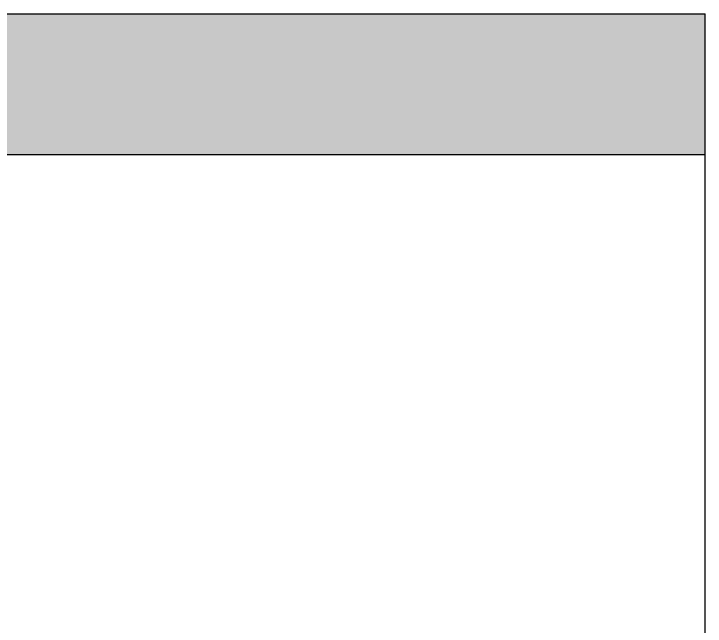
# Model space of a CAD drawing. Header units: millimetres. Extents: x 12377 to 30673, y 89761 to 101952.
# Drawn here: x 29126 to 30673, y 100582 to 101952 of the extents above; entities that cross this region are included whole.
import ezdxf

# ---------------------------------------------------------------- set-up
doc = ezdxf.new("R2010")
doc.units = ezdxf.units.MM
doc.layers.add('www.cad-blocks.net', color=7, linetype='Continuous')

# ---------------------------------------------------------------- blocks, each defined once
blk = doc.blocks.new('FORMAT')
at = {"layer": 'www.cad-blocks.net', "true_color": 0x546d8e}
h = blk.add_hatch(color=155, dxfattribs=at)
h.set_gradient(color1=(68, 68, 68), color2=(84, 109, 142), tint=1)
h.paths.add_polyline_path([(13495.8, 101952.1), (13495.8, 101637.7), (30672.7, 101637.7), (30672.7, 101952.1)])
at = {"layer": 'www.cad-blocks.net', "color": 155, "true_color": 0x546d8e}
for p, q in [((13495.8, 101952.1), (30672.7, 101952.1)), ((30672.7, 89761.4), (30672.7, 101952.1)), ((13495.8, 101637.7), (30672.7, 101637.7)), ((13495.8, 101637.7), (30672.7, 101637.7))]:
    blk.add_line(p, q, dxfattribs=at)

msp = doc.modelspace()

# ---------------------------------------------------------------- block references
at = {"layer": 'www.cad-blocks.net'}
msp.add_blockref('FORMAT', (0, 0), dxfattribs=at)

doc.saveas('drawing.dxf')
